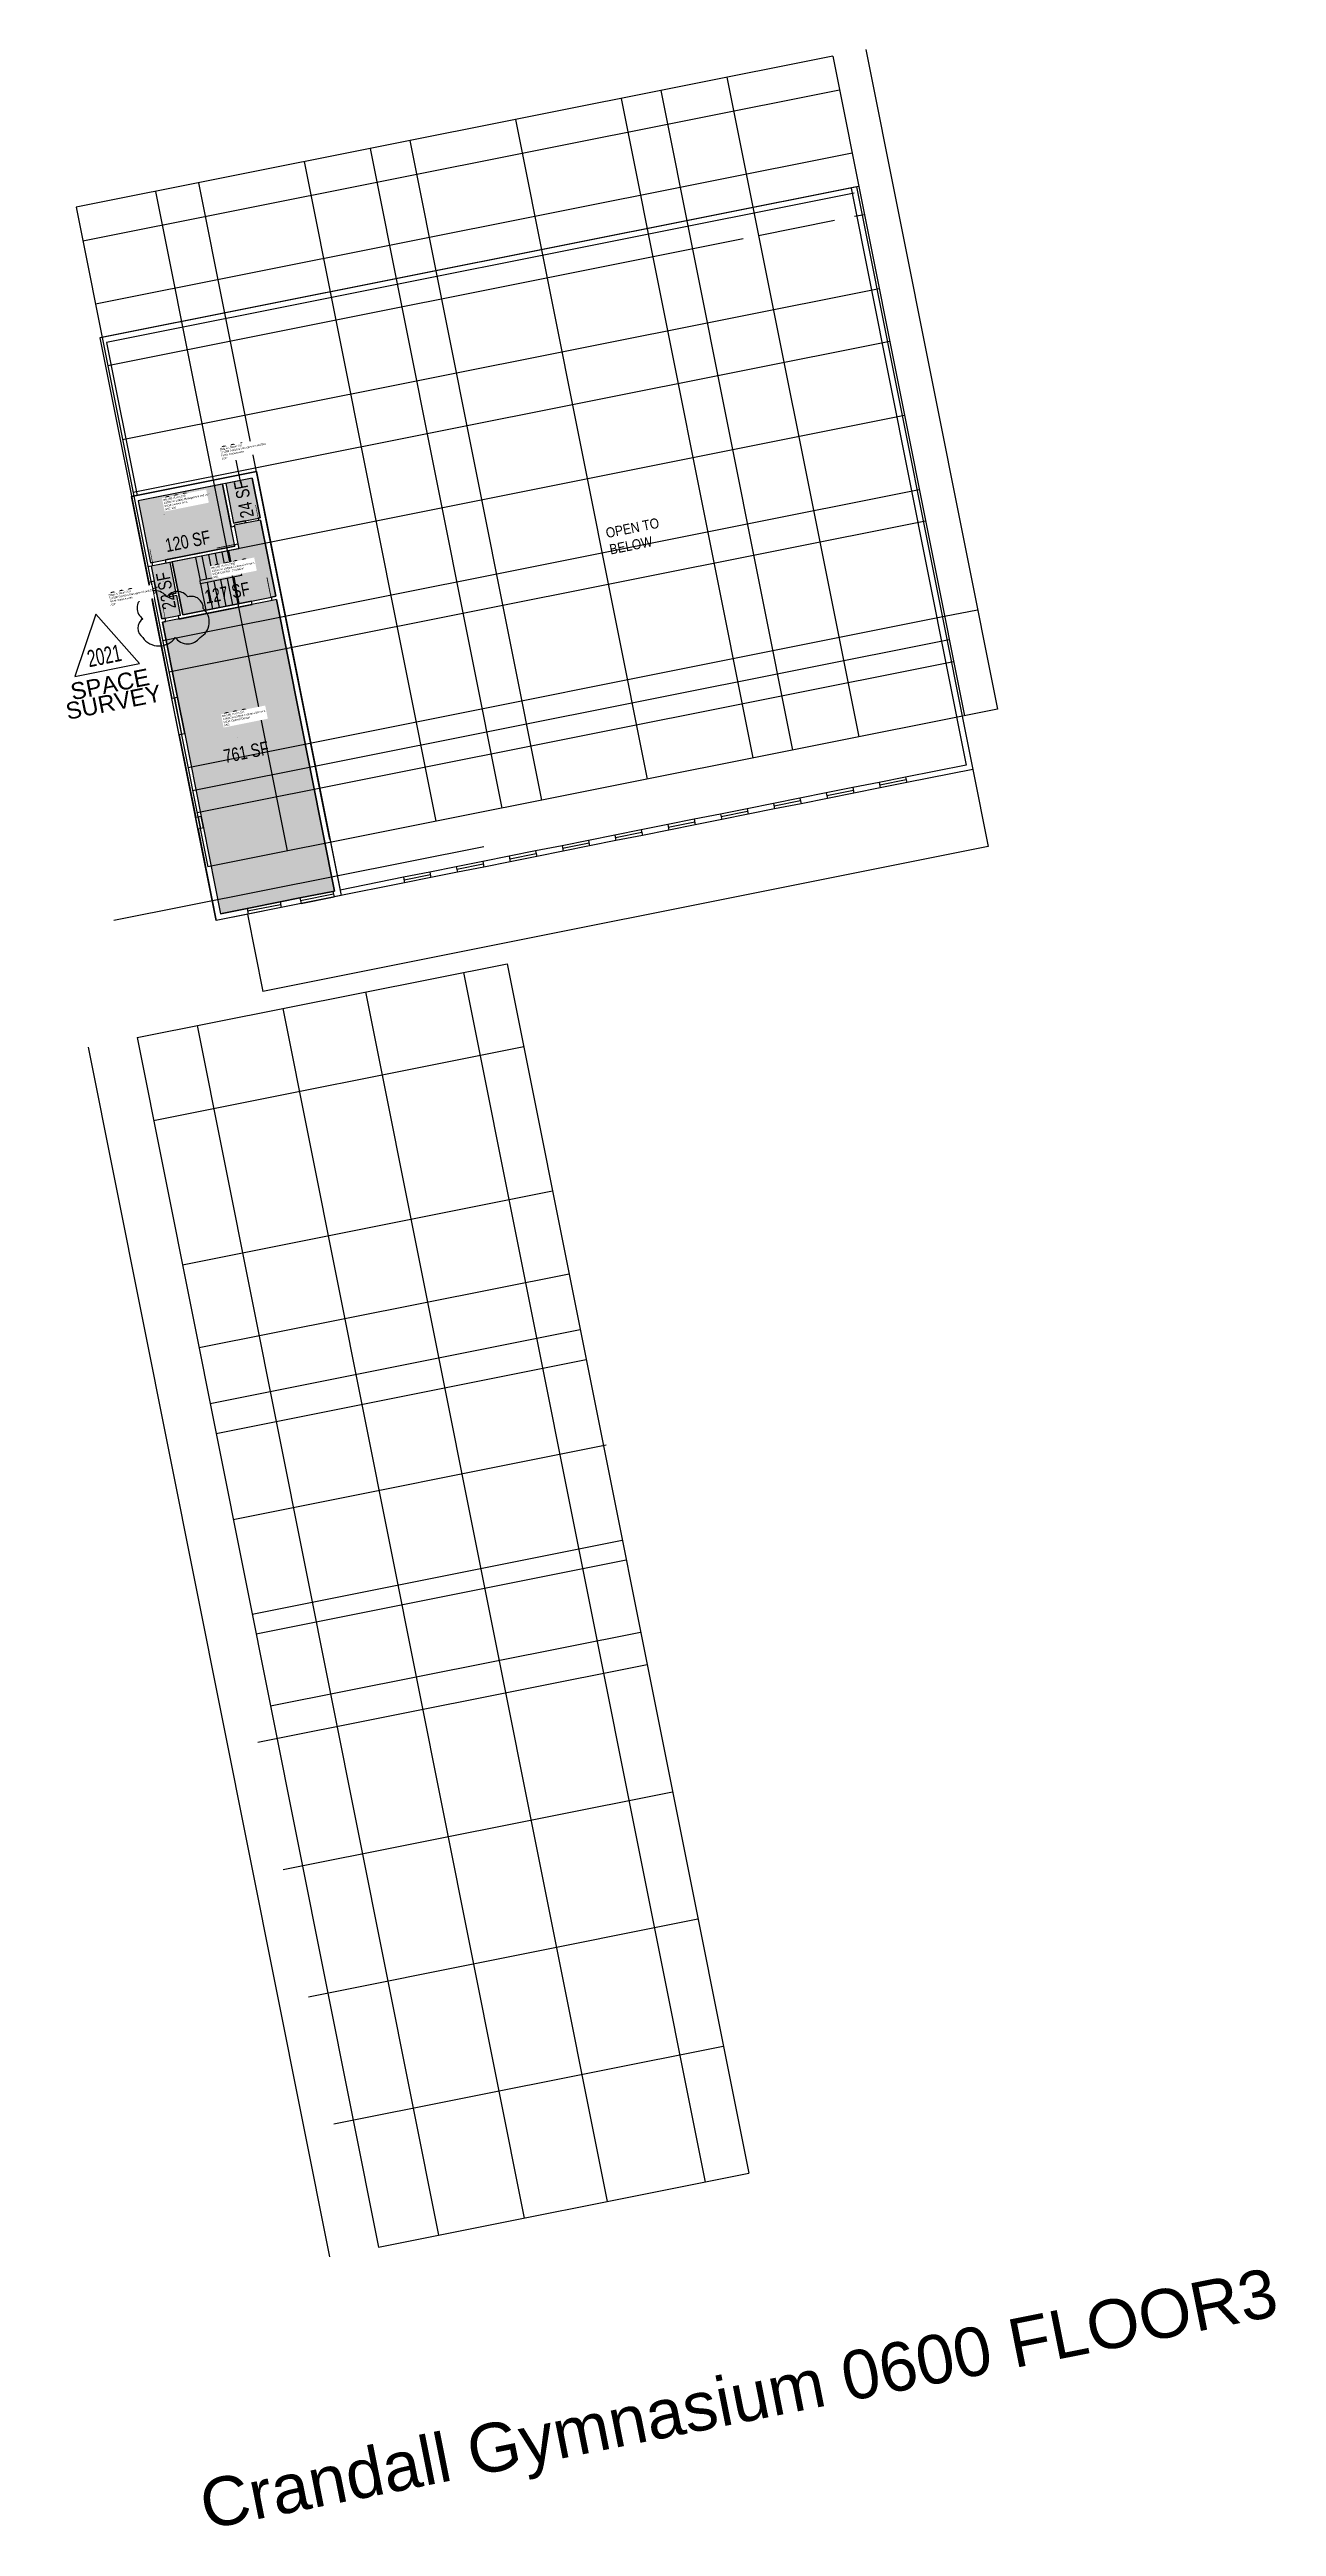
# Model space of a CAD drawing. Header units: inches. Extents: x 69200640 to 69202825, y 27666820 to 27671231.
import ezdxf
from ezdxf.enums import TextEntityAlignment as Align

# ---------------------------------------------------------------- set-up
doc = ezdxf.new("R2010")
doc.units = ezdxf.units.IN
doc.header["$LTSCALE"] = 10
doc.header["$MEASUREMENT"] = 0
doc.layers.get('0').update_dxf_attribs({"linetype": 'CONTINUOUS'})
for name, color, linetype in [('A-DOOR', 2, 'CONTINUOUS'), ('A-FLOR', 3, 'CONTINUOUS'), ('A-GLAZ', 1, 'CONTINUOUS'), ('A-GRID', 1, 'CONTINUOUS'), ('A-IDEN-RNUM', 7, 'CONTINUOUS'), ('A-IDEN-SNUM', 4, 'CONTINUOUS'), ('A-IDEN-VNUM', 4, 'CONTINUOUS'), ('A-ROOF', 2, 'CONTINUOUS'), ('A-TTLB', 4, 'CONTINUOUS'), ('A-WALL', 5, 'CONTINUOUS'), ('AREA-ASSIGN', 7, 'CONTINUOUS'), ('AREA-GROSS', 1, 'CONTINUOUS'), ('AREA-TEXT', 3, 'CONTINUOUS'), ('Rooms-Category-Color', 7, 'CONTINUOUS'), ('Rooms-College-Color', 7, 'CONTINUOUS'), ('Rooms-Department-Color', 7, 'CONTINUOUS'), ('Rooms-Division-Color', 7, 'CONTINUOUS'), ('Rooms-Information', 7, 'CONTINUOUS')]:
    doc.layers.add(name, color=color, linetype=linetype)
doc.layers.add('A-REV', color=1, linetype='CONTINUOUS', true_color=0xff0000)
doc.styles.add('Arial', font='arial.ttf')
doc.styles.add('CP_AREA', font='arial.ttf', dxfattribs={"height": 15})
doc.styles.add('CP_ROOMSNUMBER', font='arial.ttf', dxfattribs={"height": 1})
doc.styles.add('CP_ROOMVNUMBER', font='arial.ttf', dxfattribs={"width": 0.85, "height": 0.075})
doc.styles.add('CP_TITLE', font='arial.ttf', dxfattribs={"width": 0.85, "height": 0.125})

# ---------------------------------------------------------------- blocks, each defined once
blk = doc.blocks.new('Space Revision')
at = {"layer": 'A-REV', "transparency": 16777216}
blk.add_lwpolyline([(0, 2.54), (-1.47, 0), (1.47, 0)], close=True, dxfattribs=at)
at = {"layer": 'A-REV', "transparency": 16777216, "insert": (0, -0.27), "char_height": 0.75, "attachment_point": 2, "line_spacing_factor": 0.65, "style": 'Arial'}
blk.add_mtext_dynamic_manual_height_columns('SPACE\\PSURVEY', width=1.2391, gutter_width=0.0182, heights=[0], dxfattribs=at)
at = {"layer": 'A-REV', "transparency": 16777216, "style": 'Arial', "width": 0.65}
blk.add_attdef('YEAR', text='', height=0.75, dxfattribs=at).set_placement((0, 0.65), align=Align.MIDDLE_CENTER)
at = {"layer": 'A-REV', "style": 'Arial', "flags": 1}
blk.add_attdef('UPDATES', text='', height=0.75, dxfattribs=at).set_placement((1.5, 1.08), align=Align.TOP_LEFT)

msp = doc.modelspace()

# ---------------------------------------------------------------- hatches: boundary and pattern name
at = {"layer": 'Rooms-Category-Color', "true_color": 0xadadad}
for points in [[(69201000.9, 27670468), (69200953.8, 27670458.6), (69200967.9, 27670388), (69201012, 27670396.8), (69201015, 27670397.4)], [(69200797.9, 27670427.5), (69200819.9, 27670317.2), (69200822.9, 27670317.8), (69200970, 27670347.1), (69200947.9, 27670457.5)], [(69200858.6, 27670318.8), (69200877.3, 27670224.6), (69201035, 27670256.1), (69201042.9, 27670257.7), (69201015.8, 27670393.5), (69201012.8, 27670392.9), (69200968.7, 27670384.1), (69200977, 27670342.4)], [(69200839.9, 27670217.2), (69200873.4, 27670223.9), (69200866.4, 27670259.2), (69200854.4, 27670256.8), (69200853.6, 27670260.7), (69200865.6, 27670263.1), (69200854.6, 27670318), (69200824, 27670311.9), (69200821.1, 27670311.3), (69200826.5, 27670284.3), (69200830.6, 27670263.7)]]:
    msp.add_hatch(color=253, dxfattribs=at).paths.add_polyline_path(points)
at = {"layer": 'Rooms-Category-Color', "true_color": 0xe3c5e1}
msp.add_hatch(color=254, dxfattribs=at).paths.add_polyline_path([(69200910.1, 27669865.6), (69200914.2, 27669845), (69200944.7, 27669692.1), (69200991.8, 27669701.5), (69201050.6, 27669713.2), (69201085.9, 27669720.3), (69201144.8, 27669732), (69201147.7, 27669732.6), (69201044.1, 27670251.8), (69201036.2, 27670250.2), (69200841.1, 27670211.3), (69200867.8, 27670077.5), (69200880.7, 27670012.7)])
at = {"layer": 'Rooms-College-Color', "true_color": 0xadadad}
for points in [[(69201000.9, 27670468), (69200953.8, 27670458.6), (69200967.9, 27670388), (69201012, 27670396.8), (69201015, 27670397.4)], [(69200858.6, 27670318.8), (69200877.3, 27670224.6), (69201035, 27670256.1), (69201042.9, 27670257.7), (69201015.8, 27670393.5), (69201012.8, 27670392.9), (69200968.7, 27670384.1), (69200977, 27670342.4)], [(69200839.9, 27670217.2), (69200873.4, 27670223.9), (69200866.4, 27670259.2), (69200854.4, 27670256.8), (69200853.6, 27670260.7), (69200865.6, 27670263.1), (69200854.6, 27670318), (69200824, 27670311.9), (69200821.1, 27670311.3), (69200826.5, 27670284.3), (69200830.6, 27670263.7)], [(69200910.1, 27669865.6), (69200914.2, 27669845), (69200944.7, 27669692.1), (69200991.8, 27669701.5), (69201050.6, 27669713.2), (69201085.9, 27669720.3), (69201144.8, 27669732), (69201147.7, 27669732.6), (69201044.1, 27670251.8), (69201036.2, 27670250.2), (69200841.1, 27670211.3), (69200867.8, 27670077.5), (69200880.7, 27670012.7)]]:
    msp.add_hatch(color=253, dxfattribs=at).paths.add_polyline_path(points)
at = {"layer": 'Rooms-College-Color', "true_color": 0xffe090}
msp.add_hatch(color=41, dxfattribs=at).paths.add_polyline_path([(69200797.9, 27670427.5), (69200819.9, 27670317.2), (69200822.9, 27670317.8), (69200970, 27670347.1), (69200947.9, 27670457.5)])
at = {"layer": 'Rooms-Department-Color', "true_color": 0xacacac}
for points in [[(69201000.9, 27670468), (69200953.8, 27670458.6), (69200967.9, 27670388), (69201012, 27670396.8), (69201015, 27670397.4)], [(69200797.9, 27670427.5), (69200819.9, 27670317.2), (69200822.9, 27670317.8), (69200970, 27670347.1), (69200947.9, 27670457.5)], [(69200858.6, 27670318.8), (69200877.3, 27670224.6), (69201035, 27670256.1), (69201042.9, 27670257.7), (69201015.8, 27670393.5), (69201012.8, 27670392.9), (69200968.7, 27670384.1), (69200977, 27670342.4)], [(69200839.9, 27670217.2), (69200873.4, 27670223.9), (69200866.4, 27670259.2), (69200854.4, 27670256.8), (69200853.6, 27670260.7), (69200865.6, 27670263.1), (69200854.6, 27670318), (69200824, 27670311.9), (69200821.1, 27670311.3), (69200826.5, 27670284.3), (69200830.6, 27670263.7)]]:
    msp.add_hatch(color=253, dxfattribs=at).paths.add_polyline_path(points)
at = {"layer": 'Rooms-Department-Color', "true_color": 0x80bc67}
msp.add_hatch(color=83, dxfattribs=at).paths.add_polyline_path([(69200910.1, 27669865.6), (69200914.2, 27669845), (69200944.7, 27669692.1), (69200991.8, 27669701.5), (69201050.6, 27669713.2), (69201085.9, 27669720.3), (69201144.8, 27669732), (69201147.7, 27669732.6), (69201044.1, 27670251.8), (69201036.2, 27670250.2), (69200841.1, 27670211.3), (69200867.8, 27670077.5), (69200880.7, 27670012.7)])
at = {"layer": 'Rooms-Division-Color', "true_color": 0xadadad}
for points in [[(69201000.9, 27670468), (69200953.8, 27670458.6), (69200967.9, 27670388), (69201012, 27670396.8), (69201015, 27670397.4)], [(69200797.9, 27670427.5), (69200819.9, 27670317.2), (69200822.9, 27670317.8), (69200970, 27670347.1), (69200947.9, 27670457.5)], [(69200858.6, 27670318.8), (69200877.3, 27670224.6), (69201035, 27670256.1), (69201042.9, 27670257.7), (69201015.8, 27670393.5), (69201012.8, 27670392.9), (69200968.7, 27670384.1), (69200977, 27670342.4)], [(69200839.9, 27670217.2), (69200873.4, 27670223.9), (69200866.4, 27670259.2), (69200854.4, 27670256.8), (69200853.6, 27670260.7), (69200865.6, 27670263.1), (69200854.6, 27670318), (69200824, 27670311.9), (69200821.1, 27670311.3), (69200826.5, 27670284.3), (69200830.6, 27670263.7)]]:
    msp.add_hatch(color=253, dxfattribs=at).paths.add_polyline_path(points)
at = {"layer": 'Rooms-Division-Color', "true_color": 0x80bc67}
msp.add_hatch(color=83, dxfattribs=at).paths.add_polyline_path([(69200910.1, 27669865.6), (69200914.2, 27669845), (69200944.7, 27669692.1), (69200991.8, 27669701.5), (69201050.6, 27669713.2), (69201085.9, 27669720.3), (69201144.8, 27669732), (69201147.7, 27669732.6), (69201044.1, 27670251.8), (69201036.2, 27670250.2), (69200841.1, 27670211.3), (69200867.8, 27670077.5), (69200880.7, 27670012.7)])

# ---------------------------------------------------------------- linework, layer by layer
at = {"layer": 'A-DOOR'}
for points in [[(69200969.4, 27670349.8, 1.34, 1.34, 0), (69200937.8, 27670343.5, 0, 0, 0), (69200937.9, 27670342.8, 0, 0, -0.414214), (69200963.3, 27670380.7, 0, 0, -0.414214)], [(69201011.6, 27670396.7, 0.997, 0.997, 0), (69201006.9, 27670420.2, 0, 0, 0), (69201007.4, 27670420.3, 0, 0, 0.414214), (69200988.6, 27670392.2, 0, 0, 0.414214)], [(69200823.4, 27670317.9, 0.995, 0.995, 0), (69200818.7, 27670341.3, 0, 0, 0), (69200818.2, 27670341.2, 0, 0, -0.414214), (69200846.3, 27670322.5, 0, 0, -0.414214)], [(69201034.3, 27670256, 1.5, 1.5, 0), (69201027.2, 27670291.3, 0, 0, 0), (69201028, 27670291.4, 0, 0, 0.414214), (69200999.7, 27670249.1, 0, 0, 0.414214)], [(69200845.9, 27670218.4, 0.995, 0.995, 0), (69200841.2, 27670241.8, 0, 0, 0), (69200840.8, 27670241.7, 0, 0, -0.414214), (69200868.8, 27670222.9, 0, 0, -0.414214)]]:
    msp.add_lwpolyline(points, format="xyseb", dxfattribs=at)
at = {"layer": 'A-FLOR'}
for p, q in [((69200946.8, 27670336.4), (69200955, 27670295.2)), ((69200958.6, 27670338.8), (69200966.8, 27670297.6)), ((69200899.7, 27670327), (69200908, 27670285.8)), ((69200911.5, 27670329.4), (69200919.7, 27670288.2)), ((69200923.3, 27670331.7), (69200931.5, 27670290.5)), ((69200935, 27670334.1), (69200943.3, 27670292.9)), ((69200968, 27670291.7), (69200977.4, 27670244.6)), ((69200909.1, 27670279.9), (69200918.5, 27670232.9)), ((69200920.9, 27670282.3), (69200930.3, 27670235.2)), ((69200932.7, 27670284.6), (69200942.1, 27670237.6)), ((69200944.4, 27670287), (69200953.8, 27670239.9)), ((69200956.2, 27670289.3), (69200965.6, 27670242.3))]:
    msp.add_line(p, q, dxfattribs=at)
at = {"layer": 'A-GLAZ'}
for p, q in [((69200820.8, 27670261.8), (69200816.7, 27670282.4)), ((69200825.7, 27670262.8), (69200821.6, 27670283.4)), ((69200830.6, 27670263.7), (69200826.5, 27670284.3)), ((69200870.9, 27670010.8), (69200858, 27670075.5)), ((69200875.8, 27670011.8), (69200862.9, 27670076.5)), ((69200880.7, 27670012.7), (69200867.8, 27670077.5)), ((69201976.4, 27669898), (69201929.3, 27669888.6)), ((69201977.3, 27669893.1), (69201930.3, 27669883.7)), ((69202070.5, 27669916.8), (69202023.4, 27669907.4)), ((69202071.5, 27669911.9), (69202024.4, 27669902.5)), ((69202072.5, 27669907), (69202025.4, 27669897.6)), ((69202164.6, 27669935.6), (69202117.6, 27669926.2)), ((69202165.6, 27669930.7), (69202118.6, 27669921.3)), ((69202166.6, 27669925.8), (69202119.5, 27669916.4)), ((69200904.4, 27669843.1), (69200900.3, 27669863.7)), ((69200909.3, 27669844.1), (69200905.2, 27669864.7)), ((69200914.2, 27669845), (69200910.1, 27669865.6)), ((69201788.1, 27669860.4), (69201741, 27669851)), ((69201789.1, 27669855.5), (69201742, 27669846.1)), ((69201790, 27669850.6), (69201743, 27669841.2)), ((69201882.2, 27669879.2), (69201835.1, 27669869.8)), ((69201883.2, 27669874.3), (69201836.1, 27669864.9)), ((69201884.2, 27669869.4), (69201837.1, 27669860)), ((69201978.3, 27669888.2), (69201931.2, 27669878.8)), ((69201599.8, 27669822.8), (69201552.7, 27669813.4)), ((69201600.8, 27669817.9), (69201553.7, 27669808.5)), ((69201601.8, 27669813), (69201554.7, 27669803.6)), ((69201693.9, 27669841.6), (69201646.9, 27669832.2)), ((69201694.9, 27669836.7), (69201647.8, 27669827.3)), ((69201695.9, 27669831.8), (69201648.8, 27669822.4)), ((69201317.4, 27669766.5), (69201270.3, 27669757.1)), ((69201318.3, 27669761.6), (69201271.3, 27669752.2)), ((69201411.5, 27669785.3), (69201364.4, 27669775.9)), ((69201412.5, 27669780.3), (69201365.4, 27669771)), ((69201413.5, 27669775.4), (69201366.4, 27669766)), ((69201505.7, 27669804), (69201458.6, 27669794.6)), ((69201506.6, 27669799.1), (69201459.6, 27669789.7)), ((69201507.6, 27669794.2), (69201460.5, 27669784.8)), ((69201144.8, 27669732), (69201085.9, 27669720.3)), ((69201145.8, 27669727.1), (69201086.9, 27669715.4)), ((69201087.9, 27669710.4), (69201146.7, 27669722.2)), ((69201319.3, 27669756.7), (69201272.3, 27669747.3)), ((69201050.6, 27669713.2), (69200991.8, 27669701.5)), ((69201051.6, 27669708.3), (69200992.8, 27669696.6)), ((69201052.6, 27669703.4), (69200993.7, 27669691.7))]:
    msp.add_line(p, q, dxfattribs=at)
at = {"layer": 'A-GRID'}
for p, q in [((69202034.7, 27671219.7, -16.1), (69200687.3, 27670950.7, -16.1)), ((69202034.7, 27671219.7, -16.1), (69202269.3, 27670044.9, -16.1)), ((69202093.6, 27671231.5, -16.1), (69202328.1, 27670056.6, -16.1)), ((69201846.5, 27671182.1, -16.1), (69202081, 27670007.3, -16.1)), ((69202046.9, 27671158.9, -16.1), (69200699.5, 27670889.9, -16.1)), ((69201658.2, 27671144.5, -16.1), (69201892.7, 27669969.7, -16.1)), ((69201728.8, 27671158.6, -16.1), (69201963.3, 27669983.8, -16.1)), ((69201469.9, 27671106.9, -16.1), (69201704.4, 27669932.1, -16.1)), ((69202069.2, 27671047.1, -16.1), (69200721.8, 27670778.1, -16.1)), ((69201211, 27671055.3, -16.1), (69201445.5, 27669880.4, -16.1)), ((69201281.6, 27671069.4, -16.1), (69201516.1, 27669894.5, -16.1)), ((69201093.3, 27671031.8, -16.1), (69201327.9, 27669857, -16.1)), ((69202081.1, 27670987.3, -16.1), (69200733.7, 27670718.3, -16.1)), ((69200828.5, 27670978.9, -16.1), (69201063.1, 27669804.1, -16.1)), ((69200905, 27670994.2, -16.1), (69201138.6, 27669824.3, -16.1)), ((69200687.3, 27670950.7, -16.1), (69200921.9, 27669775.9, -16.1)), ((69202038.2, 27670926.7, -16.1), (69201902.8, 27670899.7, -16.1)), ((69202091.1, 27670937.3, -16.1), (69202073.5, 27670933.8, -16.1)), ((69201875.4, 27670894.2, -16.1), (69200743.7, 27670668.3, -16.1)), ((69202117.5, 27670805.4, -16.1), (69200770, 27670536.4, -16.1)), ((69202136.2, 27670711.3, -16.1), (69200788.8, 27670442.3, -16.1)), ((69202162.6, 27670579.4, -16.1), (69200815.2, 27670310.4, -16.1)), ((69202188.9, 27670447.5, -16.1), (69200841.5, 27670178.5, -16.1)), ((69202200.1, 27670391.6, -16.1), (69200852.7, 27670122.6, -16.1)), ((69202234, 27670221.4, -16.1), (69200886.6, 27669952.4, -16.1)), ((69202292.9, 27670233.2, -16.1), (69202234, 27670221.4, -16.1)), ((69202242.3, 27670180.2, -16.1), (69200894.8, 27669911.2, -16.1)), ((69202250.1, 27670141, -16.1), (69200902.7, 27669872, -16.1)), ((69202328.1, 27670056.6, -16.1), (69200921.9, 27669775.9, -16.1)), ((69200754.3, 27669680.6, -8), (69201413.3, 27669812.1, -8)), ((69200796, 27669471.7, -8), (69201455, 27669603.2, -8)), ((69201377.5, 27669587.8, -8), (69201807.6, 27667433.3, -8)), ((69201455, 27669603.2, -8), (69201885.1, 27667448.8, -8)), ((69201202.9, 27669552.9, -8), (69201633.1, 27667398.4, -8)), ((69201055.3, 27669523.5, -8), (69201485.5, 27667369, -8)), ((69200708.7, 27669454.3, -8), (69201138.8, 27667299.8, -8)), ((69200796, 27669471.7, -8), (69201226.1, 27667317.2, -8)), ((69200825.4, 27669324.1, -8), (69201484.4, 27669455.6, -8)), ((69200902.9, 27669493, -8), (69201333, 27667338.5, -8)), ((69200876.7, 27669067.2, -8), (69201535.7, 27669198.7, -8)), ((69200906.2, 27668919.6, -8), (69201565.2, 27669051.1, -8)), ((69200926.1, 27668820, -8), (69201585.1, 27668951.6, -8)), ((69200936.7, 27668766.6, -8), (69201595.7, 27668898.1, -8)), ((69200967.3, 27668613.6, -8), (69201631.2, 27668746.1, -8)), ((69201000.9, 27668444.9, -8), (69201659.9, 27668576.5, -8)), ((69201008, 27668409.6, -8), (69201667, 27668541.2, -8)), ((69201033.6, 27668281.2, -8), (69201692.6, 27668412.7, -8)), ((69201010.9, 27668216.5, -8), (69201704.2, 27668354.9, -8)), ((69201056.1, 27667989.9, -8), (69201749.4, 27668128.3, -8)), ((69201101.3, 27667763.4, -8), (69201794.6, 27667901.8, -8)), ((69201146.5, 27667536.9, -8), (69201839.9, 27667675.3, -8)), ((69201226.1, 27667317.2, -8), (69201885.1, 27667448.8, -8))]:
    msp.add_line(p, q, dxfattribs=at)
at = {"layer": 'A-IDEN-VNUM', "elevation": -8}
for points in [[(69200972, 27670499.9), (69200980.1, 27670459.2)], [(69200802.6, 27670262.8), (69200832.4, 27670274.7)]]:
    msp.add_lwpolyline(points, dxfattribs=at)
at = {"layer": 'A-REV'}
msp.add_lwpolyline([(69200806, 27670184.3, 0.520567), (69200863.8, 27670184.3, 0.520567), (69200908.1, 27670184.3, 0.520567), (69200913.8, 27670235.8, 0.520567), (69200886.3, 27670256.4, 0.520567), (69200849, 27670256.4, 0.520567), (69200806, 27670256.4, 0.520567), (69200806, 27670217.6, 0.520567)], format="xyb", close=True, dxfattribs=at)
at = {"layer": 'A-ROOF'}
for p, q in [((69202284.3, 27669949.3), (69202311.7, 27669812)), ((69202311.7, 27669812), (69201019.7, 27669554)), ((69200992.3, 27669691.4), (69201019.7, 27669554))]:
    msp.add_line(p, q, dxfattribs=at)
at = {"layer": 'A-WALL'}
for p, q in [((69202077.2, 27670986.8), (69200729.7, 27670717.8)), ((69202073.2, 27670975.8), (69200741.5, 27670709.9)), ((69202067.4, 27670984.8), (69202272.5, 27669957.1)), ((69202077.2, 27670986.8), (69202284.3, 27669949.3)), ((69200729.7, 27670717.8), (69200816.7, 27670282.4)), ((69200741.5, 27670709.9), (69200795.9, 27670437.3)), ((69201008.7, 27670479.8), (69200786.1, 27670435.4)), ((69201000.9, 27670468), (69200797.9, 27670427.5)), ((69201000.9, 27670468), (69201015, 27670397.4)), ((69201008.7, 27670479.8), (69201157.5, 27669734.5)), ((69200797.9, 27670427.5), (69200819.9, 27670317.2)), ((69200947.9, 27670457.5), (69200963.3, 27670380.7)), ((69200953.8, 27670458.6), (69200967.9, 27670388)), ((69200969.1, 27670381.9), (69200963.3, 27670380.7)), ((69200988.6, 27670392.2), (69200967.9, 27670388)), ((69200989.4, 27670388.2), (69200968.7, 27670384.1)), ((69200968.7, 27670384.1), (69200969.1, 27670381.9)), ((69200989.4, 27670388.2), (69200988.6, 27670392.2)), ((69201012, 27670396.8), (69201011.6, 27670396.7)), ((69201015, 27670397.4), (69201012, 27670396.8)), ((69201012.8, 27670392.9), (69201012, 27670396.8)), ((69201015.8, 27670393.5), (69201012.8, 27670392.9)), ((69201015.8, 27670393.5), (69201042.9, 27670257.7)), ((69200970, 27670347.1), (69200846.3, 27670322.5)), ((69200977, 27670342.4), (69200858.6, 27670318.8)), ((69200975.5, 27670350.3), (69200969.6, 27670349.1)), ((69200969.6, 27670349.1), (69200970, 27670347.1)), ((69200975.5, 27670350.3), (69200977, 27670342.4)), ((69200822.9, 27670317.8), (69200819.9, 27670317.2)), ((69200824, 27670311.9), (69200821.1, 27670311.3)), ((69200821.1, 27670311.3), (69200826.5, 27670284.3)), ((69200823.4, 27670317.9), (69200822.9, 27670317.8)), ((69200824, 27670311.9), (69200822.9, 27670317.8)), ((69200847.5, 27670316.6), (69200846.3, 27670322.5)), ((69200854.6, 27670318), (69200847.5, 27670316.6)), ((69200865.6, 27670263.1), (69200854.6, 27670318)), ((69200877.3, 27670224.6), (69200858.6, 27670318.8)), ((69200980.5, 27670300.3), (69200908, 27670285.8)), ((69200981.7, 27670294.4), (69200909.1, 27670279.9)), ((69200980.5, 27670300.3), (69200981.7, 27670294.4)), ((69200826.5, 27670284.3), (69200816.7, 27670282.4)), ((69200830.6, 27670263.7), (69200820.8, 27670261.8)), ((69200820.8, 27670261.8), (69200858, 27670075.5)), ((69200865.6, 27670263.1), (69200853.6, 27670260.7)), ((69200853.6, 27670260.7), (69200854.4, 27670256.8)), ((69200866.4, 27670259.2), (69200854.4, 27670256.8)), ((69200873.4, 27670223.9), (69200866.4, 27670259.2)), ((69200999.7, 27670249.1), (69200877.3, 27670224.6)), ((69200909.1, 27670279.9), (69200908, 27670285.8)), ((69201000.9, 27670243.2), (69200999.7, 27670249.1)), ((69201035, 27670256.1), (69201034.3, 27670256)), ((69201042.9, 27670257.7), (69201035, 27670256.1)), ((69201036.2, 27670250.2), (69201035, 27670256.1)), ((69201044.1, 27670251.8), (69201036.2, 27670250.2)), ((69201044.1, 27670251.8), (69201147.7, 27669732.6)), ((69200867.8, 27670077.5), (69200858, 27670075.5)), ((69200880.7, 27670012.7), (69200870.9, 27670010.8)), ((69200870.9, 27670010.8), (69200900.3, 27669863.7)), ((69200880.7, 27670012.7), (69200910.1, 27669865.6)), ((69202272.5, 27669957.1), (69202164.6, 27669935.6)), ((69202284.3, 27669949.3), (69202166.6, 27669925.8)), ((69202023.4, 27669907.4), (69201976.4, 27669898)), ((69201976.4, 27669898), (69201978.3, 27669888.2)), ((69202025.4, 27669897.6), (69201978.3, 27669888.2)), ((69202023.4, 27669907.4), (69202025.4, 27669897.6)), ((69202117.6, 27669926.2), (69202070.5, 27669916.8)), ((69202070.5, 27669916.8), (69202072.5, 27669907)), ((69202119.5, 27669916.4), (69202072.5, 27669907)), ((69202117.6, 27669926.2), (69202119.5, 27669916.4)), ((69202164.6, 27669935.6), (69202166.6, 27669925.8)), ((69200910.1, 27669865.6), (69200900.3, 27669863.7)), ((69201741, 27669851), (69201693.9, 27669841.6)), ((69201741, 27669851), (69201743, 27669841.2)), ((69201835.1, 27669869.8), (69201788.1, 27669860.4)), ((69201788.1, 27669860.4), (69201790, 27669850.6)), ((69201837.1, 27669860), (69201790, 27669850.6)), ((69201835.1, 27669869.8), (69201837.1, 27669860)), ((69201929.3, 27669888.6), (69201882.2, 27669879.2)), ((69201882.2, 27669879.2), (69201884.2, 27669869.4)), ((69201931.2, 27669878.8), (69201884.2, 27669869.4)), ((69201929.3, 27669888.6), (69201931.2, 27669878.8)), ((69200914.2, 27669845), (69200904.4, 27669843.1)), ((69200904.4, 27669843.1), (69200936.9, 27669680.3)), ((69200914.2, 27669845), (69200944.7, 27669692.1)), ((69201552.7, 27669813.4), (69201505.7, 27669804)), ((69201552.7, 27669813.4), (69201554.7, 27669803.6)), ((69201646.9, 27669832.2), (69201599.8, 27669822.8)), ((69201599.8, 27669822.8), (69201601.8, 27669813)), ((69201648.8, 27669822.4), (69201601.8, 27669813)), ((69201646.9, 27669832.2), (69201648.8, 27669822.4)), ((69201693.9, 27669841.6), (69201695.9, 27669831.8)), ((69201743, 27669841.2), (69201695.9, 27669831.8)), ((69201364.4, 27669775.9), (69201317.4, 27669766.5)), ((69201317.4, 27669766.5), (69201319.3, 27669756.7)), ((69201366.4, 27669766), (69201319.3, 27669756.7)), ((69201364.4, 27669775.9), (69201366.4, 27669766)), ((69201458.6, 27669794.6), (69201411.5, 27669785.3)), ((69201411.5, 27669785.3), (69201413.5, 27669775.4)), ((69201460.5, 27669784.8), (69201413.5, 27669775.4)), ((69201458.6, 27669794.6), (69201460.5, 27669784.8)), ((69201505.7, 27669804), (69201507.6, 27669794.2)), ((69201554.7, 27669803.6), (69201507.6, 27669794.2)), ((69201085.9, 27669720.3), (69201050.6, 27669713.2)), ((69201085.9, 27669720.3), (69201087.9, 27669710.4)), ((69201147.7, 27669732.6), (69201144.8, 27669732)), ((69201144.8, 27669732), (69201146.7, 27669722.2)), ((69201272.3, 27669747.3), (69201146.7, 27669722.2)), ((69201270.3, 27669757.1), (69201157.5, 27669734.5)), ((69201270.3, 27669757.1), (69201272.3, 27669747.3)), ((69200993.7, 27669691.7), (69200936.9, 27669680.3)), ((69200991.8, 27669701.5), (69200944.7, 27669692.1)), ((69200991.8, 27669701.5), (69200993.7, 27669691.7)), ((69201050.6, 27669713.2), (69201052.6, 27669703.4)), ((69201087.9, 27669710.4), (69201052.6, 27669703.4))]:
    msp.add_line(p, q, dxfattribs=at)
for points in [[(69200867.8, 27670077.5), (69200841, 27670211.4), (69200847.1, 27670212.6), (69200845.9, 27670218.4), (69200839.9, 27670217.2), (69200826.5, 27670284.3), (69200816.7, 27670282.4), (69200822.4, 27670253.6)], [(69200873.4, 27670223.9), (69200868.8, 27670222.9), (69200870, 27670217.1), (69201000.9, 27670243.3)]]:
    msp.add_lwpolyline(points, dxfattribs=at)
at = {"layer": 'AREA-ASSIGN'}
for points in [[(69201000.9, 27670468), (69200953.8, 27670458.6), (69200967.9, 27670388), (69201012, 27670396.8), (69201015, 27670397.4)], [(69200797.9, 27670427.5), (69200819.9, 27670317.2), (69200822.9, 27670317.8), (69200970, 27670347.1), (69200947.9, 27670457.5)], [(69200858.6, 27670318.8), (69200877.3, 27670224.6), (69201035, 27670256.1), (69201042.9, 27670257.7), (69201015.8, 27670393.5), (69201012.8, 27670392.9), (69200968.7, 27670384.1), (69200977, 27670342.4)], [(69200839.9, 27670217.2), (69200873.4, 27670223.9), (69200866.4, 27670259.2), (69200854.4, 27670256.8), (69200853.6, 27670260.7), (69200865.6, 27670263.1), (69200854.6, 27670318), (69200824, 27670311.9), (69200821.1, 27670311.3), (69200826.5, 27670284.3), (69200830.6, 27670263.7)], [(69200910.1, 27669865.6), (69200914.2, 27669845), (69200944.7, 27669692.1), (69200991.8, 27669701.5), (69201050.6, 27669713.2), (69201085.9, 27669720.3), (69201144.8, 27669732), (69201147.7, 27669732.6), (69201044.1, 27670251.8), (69201036.2, 27670250.2), (69200841.1, 27670211.3), (69200867.8, 27670077.5), (69200880.7, 27670012.7)]]:
    msp.add_lwpolyline(points, close=True, dxfattribs=at)
at = {"layer": 'AREA-GROSS'}
msp.add_lwpolyline([(69200786.1, 27670435.4), (69201008.7, 27670479.8), (69201159.5, 27669724.7), (69200936.9, 27669680.3)], close=True, dxfattribs=at)

# ---------------------------------------------------------------- block references
at = {"xscale": 40, "yscale": 40, "zscale": 40, "rotation": 11.29}
msp.add_blockref('Space Revision', (69200742.5, 27670126.3), dxfattribs=at).add_auto_attribs({'YEAR': '2021'})

# ---------------------------------------------------------------- texts
at = {"layer": 'A-IDEN-RNUM', "style": 'CP_ROOMSNUMBER'}
for s, p in [('0201-00', (69200984.4, 27670441.9)), ('0200-00', (69200842.6, 27670403.4)), ('C200-00', (69200963.5, 27670304.9)), ('0203-00', (69200840.8, 27670283.5)), ('0202-00', (69200975, 27670006.6))]:
    msp.add_text(s, height=0.36, rotation=11.29, dxfattribs=at).set_placement(p)
at = {"layer": 'A-IDEN-SNUM', "style": 'CP_ROOMSNUMBER'}
for s, p in [('0600020100', (69200984.4, 27670441.9)), ('0600020000', (69200842.6, 27670403.4)), ('0600C20000', (69200963.5, 27670304.9)), ('0600020300', (69200840.8, 27670283.5)), ('0600020200', (69200975, 27670006.6))]:
    msp.add_text(s, height=0.36, rotation=11.29, dxfattribs=at).set_placement(p)
at = {"layer": 'A-IDEN-VNUM', "style": 'CP_ROOMVNUMBER', "width": 0.85}
for s, height, p in [('201', 24, (69200947.1, 27670500.6)), ('200', 24, (69200846.4, 27670410.7)), ('OPEN TO ', 18, (69201632.7, 27670361.2)), ('BELOW', 18, (69201639.3, 27670331.9)), ('C200', 24, (69200931.9, 27670289.5)), ('203', 24, (69200748.9, 27670240.6, -2)), ('202', 24, (69200951.5, 27670025.8))]:
    msp.add_text(s, height=height, rotation=11.29, dxfattribs=at).set_placement(p)
at = {"layer": 'A-TTLB', "style": 'CP_TITLE'}
msp.add_text('Crandall Gymnasium 0600 FLOOR3', height=86.702, rotation=11.29, dxfattribs=at).set_placement((69200918.4, 27666814.3, -15.9))
at = {"layer": 'AREA-TEXT', "style": 'CP_AREA', "width": 0.75}
for s, rotation, p in [('24 SF', 101.29, (69200986, 27670430.6, -8)), ('120 SF', 11.29, (69200886, 27670355.8, -8)), ('22 SF', 101.29, (69200847.3, 27670267.6, -8)), ('127 SF', 11.29, (69200956.3, 27670263.9, -8)), ('761 SF', 11.29, (69200990.2, 27669980.2, -8))]:
    msp.add_text(s, height=24, rotation=rotation, dxfattribs=at).set_placement(p, align=Align.MIDDLE_CENTER)

# ---------------------------------------------------------------- next in the draw order: texts
at = {"layer": 'Rooms-Information', "char_height": 3.429, "width": 76.8, "attachment_point": 7, "rotation": 11.29, "style": 'CP_ROOMVNUMBER', "bg_fill": 3, "box_fill_scale": 1.5, "bg_fill_color": 256, "bg_fill_true_color": 13158600, "bg_fill_transparency": 0}
for s, insert in [('Bldg.60, Room 201^M^J127000-Facilities Management and Dev^M^JFICM: Inactive Area^M^JASF: ', (69200947.1, 27670500.6)), ('Bldg.60, Room 200^M^J127000-Facilities Management and Dev^M^JFICM: Inactive Area^M^JASF: 140', (69200846.4, 27670410.7)), ('Bldg.60, Room C200^M^J128300-FacMgmt-Custodial Services^M^JFICM: Corridor / Circulation^M^JASF: ', (69200931.9, 27670289.5)), ('Bldg.60, Room 203^M^J127000-Facilities Management and Dev^M^JFICM: Inactive Area^M^JASF: ', (69200748.9, 27670240.6, -2)), ('Bldg.60, Room 202^M^J128300-FacMgmt-Custodial Services^M^JFICM: General Storage^M^JASF: ', (69200951.5, 27670025.8))]:
    msp.add_mtext(s, dxfattribs=dict(at, insert=insert))

doc.saveas('drawing.dxf')
